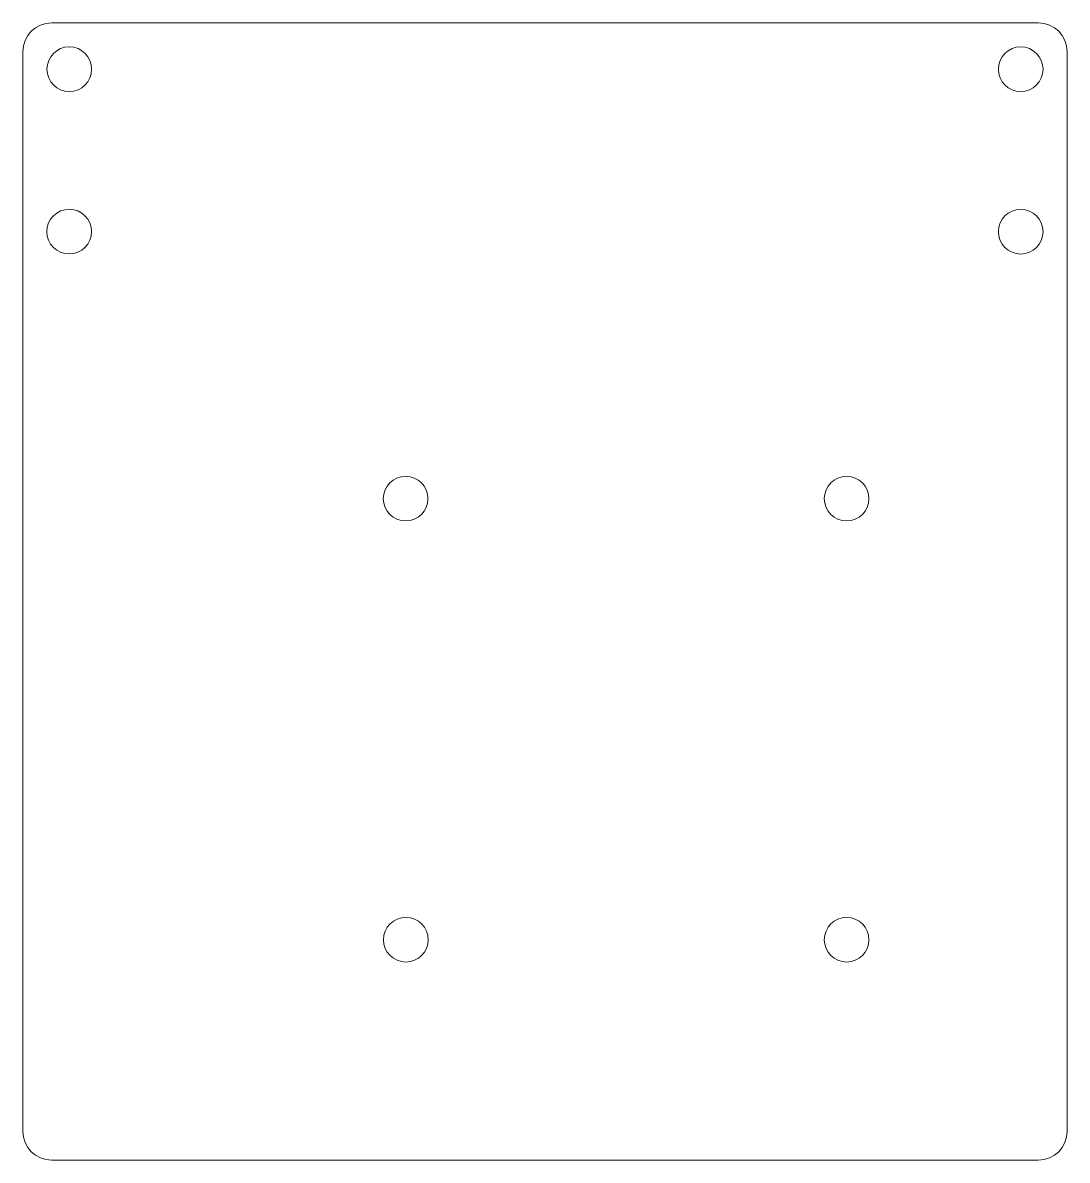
# Model space of a CAD drawing. Header units: millimetres. Extents: x 60.1 to 150.1, y 99.7 to 197.7.
import ezdxf

# ---------------------------------------------------------------- set-up
doc = ezdxf.new("R2010")
doc.units = ezdxf.units.MM
doc.header["$MEASUREMENT"] = 0
doc.layers.add('Layer 1', color=7, linetype='Continuous')

# ---------------------------------------------------------------- blocks, each defined once
blk = doc.blocks.new('block 2')
at = {"layer": 'Layer 1', "color": 7, "lineweight": 15, "true_color": 0xffffff}
blk.add_open_spline([(93.138, 120.62), (94.202, 120.62), (95.063, 119.758), (95.063, 118.695), (95.063, 117.632), (94.202, 116.77), (93.138, 116.77), (92.075, 116.77), (91.213, 117.632), (91.213, 118.695), (91.213, 119.758), (92.075, 120.62), (93.138, 120.62)], degree=3, knots=[0, 0, 0, 0, 1, 1, 1, 2, 2, 2, 3, 3, 3, 4, 4, 4, 4], dxfattribs=at)
blk = doc.blocks.new('block 3')
at = {"layer": 'Layer 1', "color": 7, "lineweight": 15, "true_color": 0xffffff}
blk.add_open_spline([(131.118, 120.62), (132.181, 120.62), (133.043, 119.758), (133.043, 118.695), (133.043, 117.632), (132.181, 116.77), (131.118, 116.77), (130.055, 116.77), (129.193, 117.632), (129.193, 118.695), (129.193, 119.758), (130.055, 120.62), (131.118, 120.62)], degree=3, knots=[0, 0, 0, 0, 1, 1, 1, 2, 2, 2, 3, 3, 3, 4, 4, 4, 4], dxfattribs=at)
blk = doc.blocks.new('block 4')
at = {"layer": 'Layer 1', "color": 7, "lineweight": 15, "true_color": 0xffffff}
blk.add_open_spline([(131.118, 158.62), (132.181, 158.62), (133.043, 157.758), (133.043, 156.695), (133.043, 155.632), (132.181, 154.77), (131.118, 154.77), (130.055, 154.77), (129.193, 155.632), (129.193, 156.695), (129.193, 157.758), (130.055, 158.62), (131.118, 158.62)], degree=3, knots=[0, 0, 0, 0, 1, 1, 1, 2, 2, 2, 3, 3, 3, 4, 4, 4, 4], dxfattribs=at)
blk = doc.blocks.new('block 5')
at = {"layer": 'Layer 1', "color": 7, "lineweight": 15, "true_color": 0xffffff}
blk.add_open_spline([(93.118, 158.62), (94.182, 158.62), (95.043, 157.758), (95.043, 156.695), (95.043, 155.632), (94.182, 154.77), (93.118, 154.77), (92.055, 154.77), (91.193, 155.632), (91.193, 156.695), (91.193, 157.758), (92.055, 158.62), (93.118, 158.62)], degree=3, knots=[0, 0, 0, 0, 1, 1, 1, 2, 2, 2, 3, 3, 3, 4, 4, 4, 4], dxfattribs=at)
blk = doc.blocks.new('block 6')
at = {"layer": 'Layer 1', "color": 7, "lineweight": 15, "true_color": 0xffffff}
blk.add_open_spline([(64.128, 181.63), (65.192, 181.63), (66.053, 180.768), (66.053, 179.705), (66.053, 178.642), (65.192, 177.78), (64.128, 177.78), (63.065, 177.78), (62.203, 178.642), (62.203, 179.705), (62.203, 180.768), (63.065, 181.63), (64.128, 181.63)], degree=3, knots=[0, 0, 0, 0, 1, 1, 1, 2, 2, 2, 3, 3, 3, 4, 4, 4, 4], dxfattribs=at)
blk = doc.blocks.new('block 7')
at = {"layer": 'Layer 1', "color": 7, "lineweight": 15, "true_color": 0xffffff}
blk.add_open_spline([(64.139, 195.62), (65.202, 195.62), (66.064, 194.758), (66.064, 193.695), (66.064, 192.632), (65.202, 191.77), (64.139, 191.77), (63.075, 191.77), (62.214, 192.632), (62.214, 193.695), (62.214, 194.758), (63.075, 195.62), (64.139, 195.62)], degree=3, knots=[0, 0, 0, 0, 1, 1, 1, 2, 2, 2, 3, 3, 3, 4, 4, 4, 4], dxfattribs=at)
blk = doc.blocks.new('block 8')
at = {"layer": 'Layer 1', "color": 7, "lineweight": 15, "true_color": 0xffffff}
blk.add_open_spline([(146.118, 195.62), (147.181, 195.62), (148.043, 194.758), (148.043, 193.695), (148.043, 192.632), (147.181, 191.77), (146.118, 191.77), (145.055, 191.77), (144.193, 192.632), (144.193, 193.695), (144.193, 194.758), (145.055, 195.62), (146.118, 195.62)], degree=3, knots=[0, 0, 0, 0, 1, 1, 1, 2, 2, 2, 3, 3, 3, 4, 4, 4, 4], dxfattribs=at)
blk = doc.blocks.new('block 9')
at = {"layer": 'Layer 1', "color": 7, "lineweight": 15, "true_color": 0xffffff}
blk.add_open_spline([(146.118, 181.62), (147.181, 181.62), (148.043, 180.758), (148.043, 179.695), (148.043, 178.632), (147.181, 177.77), (146.118, 177.77), (145.055, 177.77), (144.193, 178.632), (144.193, 179.695), (144.193, 180.758), (145.055, 181.62), (146.118, 181.62)], degree=3, knots=[0, 0, 0, 0, 1, 1, 1, 2, 2, 2, 3, 3, 3, 4, 4, 4, 4], dxfattribs=at)
blk = doc.blocks.new('block 10')
at = {"layer": 'Layer 1', "color": 7, "lineweight": 15, "true_color": 0xffffff}
blk.add_open_spline([(150.127, 102.198), (150.127, 102.198), (150.127, 195.197), (150.127, 195.197), (150.127, 195.197), (150.128, 195.195), (150.128, 195.195), (150.128, 196.576), (149.009, 197.695), (147.628, 197.695), (147.628, 197.696), (62.626, 197.696), (62.626, 197.696), (62.626, 197.696), (62.628, 197.695), (62.628, 197.695), (61.248, 197.695), (60.128, 196.576), (60.128, 195.195), (60.128, 195.195), (60.127, 195.197), (60.127, 195.197), (60.127, 195.197), (60.127, 102.198), (60.127, 102.198), (60.127, 102.198), (60.128, 102.195), (60.128, 102.195), (60.129, 100.814), (61.248, 99.695), (62.628, 99.695), (62.628, 99.695), (62.626, 99.696), (62.626, 99.696), (62.626, 99.696), (147.628, 99.696), (147.628, 99.696), (149.009, 99.695), (150.128, 100.814), (150.128, 102.195)], degree=3, knots=[0, 0, 0, 0, 1, 1, 1, 2, 2, 2, 3, 3, 3, 4, 4, 4, 5, 5, 5, 6, 6, 6, 7, 7, 7, 8, 8, 8, 9, 9, 9, 10, 10, 10, 11, 11, 11, 12, 12, 12, 13, 13, 13, 13], dxfattribs=at)

msp = doc.modelspace()

# ---------------------------------------------------------------- block references
at = {"layer": 'Layer 1'}
for name in ['block 10', 'block 7', 'block 8', 'block 6', 'block 9', 'block 5', 'block 4', 'block 2', 'block 3']:
    msp.add_blockref(name, (0, 0), dxfattribs=at)

doc.saveas('drawing.dxf')
